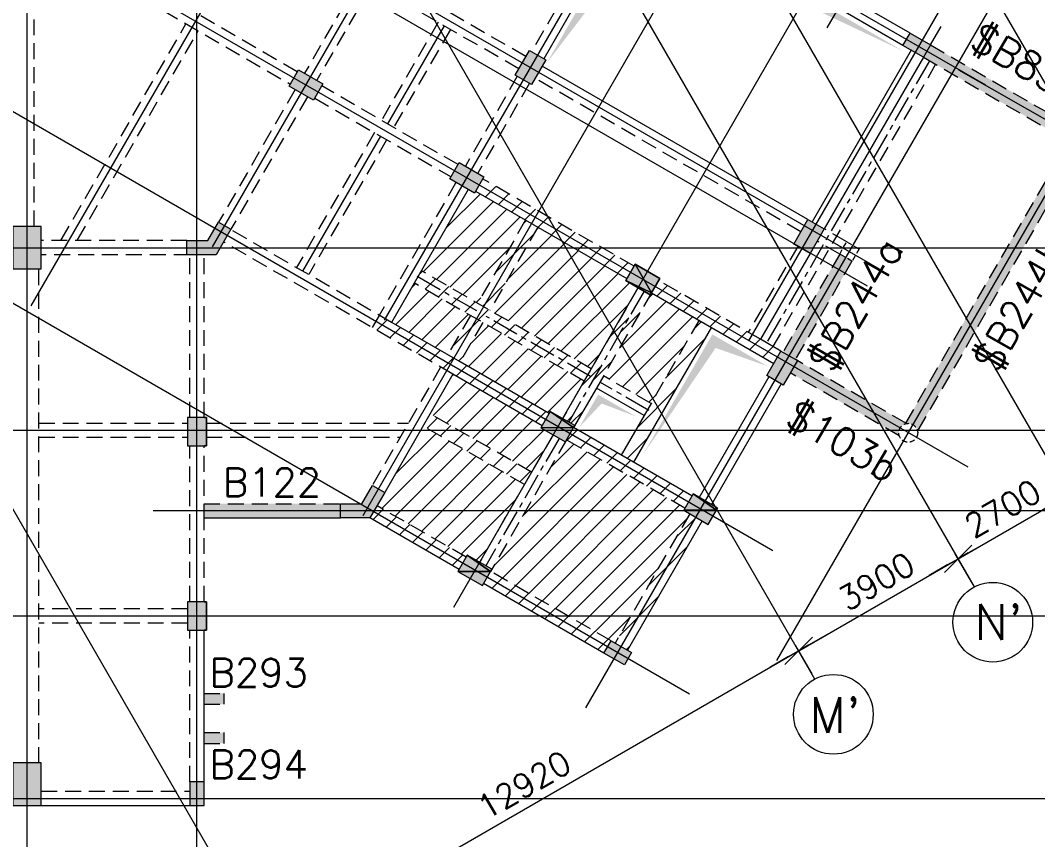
# Model space of a CAD drawing. Extents: x 875770 to 917820, y -160285 to -130585.
# Drawn here: x 912928 to 915084, y -142850 to -141114 of the extents above; entities that cross this region are included whole.
import ezdxf
from ezdxf.enums import TextEntityAlignment as Align
from ezdxf.lldxf.tags import DXFTag

# ---------------------------------------------------------------- set-up
doc = ezdxf.new("R2010")
doc.units = 0
doc.header["$LTSCALE"] = 450
doc.header["$MEASUREMENT"] = 0
doc.header["$PDMODE"] = 34
doc.header["$PDSIZE"] = 75
for name, pattern in [('__CENTER__0', [2, 1.25, -0.25, 0.25, -0.25]), ('__HIDDEN__1', [0.000375, 0.00025, -0.000125]), ('__HIDDEN__5', [0.375, 0.25, -0.125]), ('CENTER2', [1.125, 0.75, -0.125, 0.125, -0.125]), ('HIDDEN', [0.375, 0.25, -0.125])]:
    doc.linetypes.add(name, pattern=pattern)
for name, color, linetype, lineweight in [('CIVIL_SHADE', 25, 'Continuous', 0), ('CIVILSHADE', 25, 'Continuous', 0), ('CV-CB-BEAM', 7, 'Continuous', 0), ('CV-CB-BEAM_NO1', 4, 'Continuous', 0), ('CV-CB-COLUMN', 3, 'Continuous', 0), ('CV-CB-SHADE', 25, 'Continuous', 0), ('CV-GRID_NO', 6, 'Continuous', 0), ('DIM', 2, 'Continuous', 0), ('GRID', 8, 'CENTER2', 0)]:
    doc.layers.add(name, color=color, linetype=linetype, lineweight=lineweight)
doc.layers.add('CV-SHADE', color=25, linetype='Continuous')
doc.styles.add('ROMANS', font='romans.shx', dxfattribs={"height": 150})
doc.styles.add('ROMANS_0', font='romans.shx')
doc.styles.add('Style-romans', font='romans.shx')
tags = doc.linetypes.add('ACAD_ISO10W100', pattern=[18.5, 12, -3, 0.5, -3]).pattern_tags.tags
tags[10:11] = [DXFTag(74, 4), DXFTag(75, 0), DXFTag(340, '0'), DXFTag(46, 1.0), DXFTag(50, 0.0), DXFTag(44, 0.0), DXFTag(45, 0.0)]
tags[8:9] = [DXFTag(74, 4), DXFTag(75, 0), DXFTag(340, '0'), DXFTag(46, 1.0), DXFTag(50, 0.0), DXFTag(44, 0.0), DXFTag(45, 0.0)]
tags[6:7] = [DXFTag(74, 4), DXFTag(75, 0), DXFTag(340, '0'), DXFTag(46, 1.0), DXFTag(50, 0.0), DXFTag(44, 0.0), DXFTag(45, 0.0)]
tags[4:5] = [DXFTag(74, 4), DXFTag(75, 0), DXFTag(340, '0'), DXFTag(46, 1.0), DXFTag(50, 0.0), DXFTag(44, 0.0), DXFTag(45, 0.0)]
doc.dimstyles.new('CIVIL KEY', dxfattribs={"dimtxt": 50, "dimasz": 0.165, "dimexe": 12.5, "dimexo": 12.5, "dimgap": 20, "dimtad": 1, "dimdec": 0, "dimlfac": 10, "dimzin": 0, "dimdsep": 46, "dimtxsty": 'ROMANS_0', "dimblk": 'TICK', "dimcen": 0.06, "dimclrd": 256, "dimclre": 2, "dimclrt": 3, "dimadec": 0, "dimazin": 0, "dimtfac": 1, "dimtdec": 0, "dimtofl": 0, "dimtmove": 0, "dimatfit": 3, "dimldrblk": 'TICK', "dimfxl": 1, "dimtolj": 1, "dimtzin": 0, "dimlwd": -1, "dimlwe": -1, "dimarcsym": 0})

# ---------------------------------------------------------------- blocks, each defined once
blk = doc.blocks.new('TICK')
at = {"color": 2, "ltscale": 0.4}
blk.add_line((-150, 0), (-429, 0), dxfattribs=at)
at = {"color": 3, "linetype": 'ByBlock'}
for p, q in [((0, 0), (-241, -65)), ((-150, 0), (0, 0))]:
    blk.add_line(p, q, dxfattribs=at)
blk = doc.blocks.new('*D264')
at = {"layer": 'DEFPOINTS', "color": 0, "linetype": 'Continuous', "transparency": 16777216}
for p in [(914915, -142254.8), (914949.5, -142314.5), (914611.7, -142509.5)]:
    blk.add_point(p, dxfattribs=at)
at = {"layer": 'DIM', "color": 0, "linetype": 'Continuous', "transparency": 16777216}
blk.add_line((914577.4, -142449.8), (914914.9, -142254.9), dxfattribs=at)
at = {"layer": 'DIM', "color": 2, "linetype": 'Continuous', "transparency": 16777216}
for p, q in [((914943.2, -142303.7), (914908.8, -142244)), ((914605.5, -142498.7), (914571, -142439))]:
    blk.add_line(p, q, dxfattribs=at)
at = {"layer": 'DIM', "color": 0, "linetype": 'Continuous', "transparency": 16777216, "xscale": 0.165, "yscale": 0.165, "zscale": 0.165}
for p, rotation in [((914915, -142254.8), 29.99999999999864), ((914577.3, -142449.8), 209.9999999999986)]:
    blk.add_blockref('TICK', p, dxfattribs=dict(at, rotation=rotation))
at = {"layer": 'DIM', "color": 3, "linetype": 'Continuous', "transparency": 16777216, "insert": (914742, -142302.8), "char_height": 50, "attachment_point": 5, "rotation": 30, "style": 'ROMANS_0'}
blk.add_mtext('\\A1;3900', dxfattribs=at)
blk = doc.blocks.new('*D265')
at = {"layer": 'DEFPOINTS', "color": 0, "linetype": 'Continuous', "transparency": 16777216}
for p in [(915148.9, -142119.8), (915183.3, -142179.5), (914949.5, -142314.5)]:
    blk.add_point(p, dxfattribs=at)
at = {"layer": 'DIM', "color": 2, "linetype": 'Continuous', "transparency": 16777216}
for p, q in [((915177, -142168.7), (915142.6, -142109)), ((914943.2, -142303.7), (914908.8, -142244))]:
    blk.add_line(p, q, dxfattribs=at)
at = {"layer": 'DIM', "color": 0, "linetype": 'Continuous', "transparency": 16777216}
blk.add_line((914915.2, -142254.8), (915148.7, -142119.9), dxfattribs=at)
at = {"layer": 'DIM', "color": 0, "linetype": 'Continuous', "transparency": 16777216, "xscale": 0.165, "yscale": 0.165, "zscale": 0.165}
for p, rotation in [((915148.9, -142119.8), 29.99999999830985), ((914915, -142254.8), 209.9999999983098)]:
    blk.add_blockref('TICK', p, dxfattribs=dict(at, rotation=rotation))
at = {"layer": 'DIM', "color": 3, "linetype": 'Continuous', "transparency": 16777216, "insert": (915009.5, -142148.4), "char_height": 50, "attachment_point": 5, "rotation": 30, "style": 'ROMANS_0'}
blk.add_mtext('\\A1;2700', dxfattribs=at)
blk = doc.blocks.new('*D274')
at = {"layer": 'DEFPOINTS', "color": 0, "linetype": 'Continuous', "transparency": 16777216}
for p in [(914577.2, -142449.7), (914605.5, -142498.8), (913486.6, -143144.8)]:
    blk.add_point(p, dxfattribs=at)
at = {"layer": 'DIM', "linetype": 'Continuous', "transparency": 16777216}
blk.add_line((913458.4, -143095.7), (914577.1, -142449.8), dxfattribs=at)
at = {"layer": 'DIM', "color": 2, "linetype": 'Continuous', "transparency": 16777216}
for p, q in [((914599.3, -142488), (914571, -142438.9)), ((913480.4, -143134), (913452, -143084.9))]:
    blk.add_line(p, q, dxfattribs=at)
at = {"layer": 'DIM', "linetype": 'Continuous', "transparency": 16777216, "xscale": 0.165, "yscale": 0.165, "zscale": 0.165}
for p, rotation in [((914577.2, -142449.7), 30.00000000000072), ((913458.3, -143095.8), 210.0000000000007)]:
    blk.add_blockref('TICK', p, dxfattribs=dict(at, rotation=rotation))
at = {"layer": 'DIM', "color": 3, "linetype": 'Continuous', "transparency": 16777216, "insert": (913995.3, -142733.8), "char_height": 50, "attachment_point": 5, "rotation": 30, "style": 'ROMANS_0'}
blk.add_mtext('\\A1;12920', dxfattribs=at)

msp = doc.modelspace()

# ---------------------------------------------------------------- hatches: boundary and pattern name
at = {"layer": 'CIVIL_SHADE', "linetype": 'Continuous', "lineweight": 0, "ltscale": 0.018}
for points in [[(915165.43, -141344.76), (914856.46, -141166.37), (914841.46, -141192.35), (914854.45, -141199.85), (914867.44, -141207.35), (915148.9, -141369.85), (915149.78, -141368.32, -0.4142136)], [(915175.76, -141383.32, -0.4514163), (915149.78, -141368.32), (914803.01, -141968.95, -0.4514162), (914828.99, -141983.95)], [(914570.07, -141832.41), (914690.07, -141624.57), (914664.09, -141609.57), (914544.09, -141817.41)], [(914790.43, -141994.28, -0.4142136), (914803.01, -141968.95), (914803.9, -141967.41), (914574.4, -141834.91), (914574.4, -141834.91), (914559.4, -141860.89)], [(913317.25, -142168.39), (913317.25, -142138.39), (913606.52, -142138.39), (913606.52, -142168.39)], [(913317.25, -142562.89), (913317.25, -142539.89), (913359.75, -142539.89), (913359.75, -142562.89)], [(913317.25, -142645.89), (913317.25, -142622.89), (913359.75, -142622.89), (913359.75, -142645.89)]]:
    msp.add_hatch(color=6, dxfattribs=at).paths.add_polyline_path(points)
at = {"layer": 'CIVILSHADE', "ltscale": 0.2}
h = msp.add_hatch(dxfattribs=at)
h.set_pattern_fill('ANSI31', color=25, style=0, pattern_type=2)
h.set_pattern_definition([(45, (914176.936, -141621.995), (-22.097, 22.097), [])])
h.paths.add_polyline_path([(914228.42, -141635.16), (913907.56, -141449.91), (913892.56, -141475.89), (913998.65, -141537.14), (914024.63, -141552.14), (914213.42, -141661.14)])
h = msp.add_hatch(dxfattribs=at)
h.set_pattern_fill('ANSI31', color=25, style=0, pattern_type=2)
h.set_pattern_definition([(45, (913916.043, -141645.218), (-22.097, 22.097), [])])
h.paths.add_polyline_path([(913890.06, -141480.22), (913877.07, -141472.72), (913777.82, -141644.63), (913896.9, -141713.38), (913998.65, -141537.14), (913892.56, -141475.89)])
h = msp.add_hatch(dxfattribs=at)
h.set_pattern_fill('ANSI31', color=25, style=0, pattern_type=2)
h.set_pattern_definition([(45, (913921.4, -141705.955), (-22.097, 22.097), [])])
h.paths.add_polyline_path([(913998.65, -141537.14), (913896.9, -141713.38), (913922.88, -141728.38), (914024.63, -141552.14)])
h = msp.add_hatch(dxfattribs=at)
h.set_pattern_fill('ANSI31', color=25, style=0, pattern_type=2)
h.set_pattern_definition([(45, (914060.646, -141739.897), (-22.097, 22.097), [])])
h.paths.add_polyline_path([(914210.92, -141665.47), (914213.42, -141661.14), (914024.63, -141552.14), (913922.88, -141728.38), (914137.65, -141852.38), (914236.9, -141680.47)])
h = msp.add_hatch(dxfattribs=at)
h.set_pattern_fill('ANSI31', color=25, style=0, pattern_type=2)
h.set_pattern_definition([(45, (914110.63, -141845.295), (-22.097, 22.097), [])])
h.paths.add_polyline_path([(913777.82, -141644.63), (913762.82, -141670.61), (914122.65, -141878.36), (914137.65, -141852.38)])
h = msp.add_hatch(dxfattribs=at)
h.set_pattern_fill('ANSI31', color=25, style=0, pattern_type=2)
h.set_pattern_definition([(45, (913830.353, -141739.897), (-22.097, 22.097), [])])
h.paths.add_polyline_path([(913714.57, -141754.18), (913718.9, -141756.68), (913833.65, -141822.93), (913881.9, -141739.36), (913762.82, -141670.61)])
h = msp.add_hatch(dxfattribs=at)
h.set_pattern_fill('ANSI31', color=25, style=0, pattern_type=2)
h.set_pattern_definition([(45, (914146.336, -141859.586), (-22.097, 22.097), [])])
h.paths.add_polyline_path([(914249.89, -141687.97), (914236.9, -141680.47), (914076.9, -141957.6), (914089.89, -141965.1)])
h = msp.add_hatch(dxfattribs=at)
h.set_pattern_fill('ANSI31', color=25, style=0, pattern_type=2)
h.set_pattern_definition([(45, (914398.75, -141753.295), (-22.097, 22.097), [])])
h.paths.add_polyline_path([(914524.76, -141840.89), (914539.76, -141814.91), (914496.46, -141789.91), (914280.38, -141665.16), (914265.38, -141691.14)])
h = msp.add_hatch(dxfattribs=at)
h.set_pattern_fill('ANSI31', color=25, style=0, pattern_type=2)
h.set_pattern_definition([(45, (914158.832, -141859.586), (-22.097, 22.097), [])])
h.paths.add_polyline_path([(914089.89, -141965.1), (914102.88, -141972.6), (914148.63, -141893.36), (914262.88, -141695.47), (914249.89, -141687.97)])
h = msp.add_hatch(dxfattribs=at)
h.set_pattern_fill('ANSI31', color=25, style=0, pattern_type=2)
h.set_pattern_definition([(45, (914240.952, -141809.567), (-22.097, 22.097), [])])
h.paths.add_polyline_path([(914265.38, -141691.14), (914262.88, -141695.47), (914163.63, -141867.38), (914264.53, -141925.63), (914366.28, -141749.39)])
h = msp.add_hatch(dxfattribs=at)
h.set_pattern_fill('ANSI31', color=25, style=0, pattern_type=2)
h.set_pattern_definition([(45, (913976.99, -141918.984), (-22.097, 22.097), [])])
h.paths.add_polyline_path([(913718.9, -141756.68), (913714.57, -141754.18), (913688.59, -141739.18), (913673.59, -141765.16), (913818.65, -141848.91), (913844.63, -141863.91), (914033.42, -141972.91), (914048.42, -141946.93), (913859.63, -141837.93), (913833.65, -141822.93)])
h = msp.add_hatch(dxfattribs=at)
h.set_pattern_fill('ANSI31', color=25, style=0, pattern_type=2)
h.set_pattern_definition([(45, (913882.124, -141766.693), (-22.097, 22.097), [])])
h.paths.add_polyline_path([(913859.63, -141837.93), (913907.88, -141754.36), (913881.9, -141739.36), (913833.65, -141822.93)])
h = msp.add_hatch(dxfattribs=at)
h.set_pattern_fill('ANSI31', color=25, style=0, pattern_type=2)
h.set_pattern_definition([(45, (913987.452, -141870.304), (-22.097, 22.097), [])])
h.paths.add_polyline_path([(914050.92, -141942.6), (914076.9, -141957.6), (914122.65, -141878.36), (913907.88, -141754.36), (913859.63, -141837.93), (914048.42, -141946.93)])
h = msp.add_hatch(dxfattribs=at)
h.set_pattern_fill('ANSI31', color=25, style=0, pattern_type=2)
h.set_pattern_definition([(45, (914330.018, -141837.702), (-22.097, 22.097), [])])
h.paths.add_polyline_path([(914249.53, -141951.61), (914201.28, -142035.18), (914227.26, -142050.18), (914392.26, -141764.39), (914366.28, -141749.39)])
h = msp.add_hatch(dxfattribs=at)
h.set_pattern_fill('ANSI31', color=25, style=0, pattern_type=2)
h.set_pattern_definition([(45, (913949.962, -141981.06), (-22.097, 22.097), [])])
h.paths.add_polyline_path([(914030.92, -141977.24), (914033.42, -141972.91), (913844.63, -141863.91), (913796.38, -141947.48), (914011.15, -142071.48), (914056.9, -141992.24)])
h = msp.add_hatch(dxfattribs=at)
h.set_pattern_fill('ANSI31', color=25, style=0, pattern_type=2)
h.set_pattern_definition([(45, (913917.828, -142027.507), (-22.097, 22.097), [])])
h.paths.add_polyline_path([(913781.38, -141973.46), (913996.15, -142097.46), (914011.15, -142071.48), (913796.38, -141947.48)])
h = msp.add_hatch(dxfattribs=at)
h.set_pattern_fill('ANSI31', color=25, style=0, pattern_type=2)
h.set_pattern_definition([(45, (913880.785, -142138.264), (-22.097, 22.097), [])])
h.paths.add_polyline_path([(913996.15, -142097.46), (913781.38, -141973.46), (913700, -142114.42), (913697.92, -142118.02), (913683.84, -142142.41), (913872.63, -142251.41), (913875.13, -142247.08), (913901.11, -142262.08)])
h = msp.add_hatch(dxfattribs=at)
h.set_pattern_fill('ANSI31', color=25, style=0, pattern_type=2)
h.set_pattern_definition([(45, (914239.418, -142072.167), (-22.097, 22.097), [])])
h.paths.add_polyline_path([(914100.38, -141976.93), (914085.38, -142002.91), (914336.1, -142147.66), (914351.1, -142121.68)])
h = msp.add_hatch(dxfattribs=at)
h.set_pattern_fill('ANSI31', color=25, style=0, pattern_type=2)
h.set_pattern_definition([(45, (914165.08, -142257.06), (-22.097, 22.097), [])])
h.paths.add_polyline_path([(914346.59, -142159.49), (914333.6, -142151.99), (914336.1, -142147.66), (914085.38, -142002.91), (913924.59, -142281.41), (914179.64, -142428.66), (914188.3, -142433.66)])
h = msp.add_hatch(dxfattribs=at)
h.set_pattern_fill('ANSI31', color=25, style=0, pattern_type=2)
h.set_pattern_definition([(45, (913823.91, -142244.108), (-22.097, 22.097), [])])
h.paths.add_polyline_path([(913872.63, -142251.41), (913683.84, -142142.41), (913668.84, -142168.39), (913857.63, -142277.39)])
h = msp.add_hatch(dxfattribs=at)
h.set_pattern_fill('ANSI31', color=25, style=0, pattern_type=2)
h.set_pattern_definition([(45, (914289.404, -142281.623), (-22.097, 22.097), [])])
h.paths.add_polyline_path([(914214.28, -142448.66), (914372.57, -142174.49), (914346.59, -142159.49), (914188.3, -142433.66)])
h = msp.add_hatch(dxfattribs=at)
h.set_pattern_fill('ANSI31', color=25, style=0, pattern_type=2)
h.set_pattern_definition([(45, (914017.605, -142359.778), (-22.097, 22.097), [])])
h.paths.add_polyline_path([(913909.59, -142307.39), (914164.64, -142454.64), (914179.64, -142428.66), (913924.59, -142281.41)])
at = {"layer": 'CV-CB-SHADE', "ltscale": 100}
for color, points in [(25, [(914841.46, -141192.35), (914798.16, -141167.35), (914813.16, -141141.37), (914856.46, -141166.37)]), (25, [(914011.4, -141250.06), (913976.76, -141230.06), (914006.76, -141178.09), (914041.4, -141198.09)]), (25, [(913549.28, -141283.47), (913497.32, -141253.47), (913517.32, -141218.83), (913569.28, -141248.83)]), (25, [(913890.06, -141480.22), (913838.1, -141450.22), (913858.1, -141415.58), (913910.06, -141445.58)]), (25, [(912912.25, -141640.89), (912912.25, -141550.89), (912972.25, -141550.89), (912972.25, -141640.89)]), (25, [(912912.25, -141640.89), (912912.25, -141550.89), (912972.25, -141550.89), (912972.25, -141640.89)]), (25, [(914601.46, -141608.05), (914566.82, -141588.05), (914596.82, -141536.08), (914631.46, -141556.08)]), (25, [(914262.88, -141695.47), (914210.92, -141665.47), (914230.92, -141630.83), (914282.88, -141660.83)]), (25, [(914262.88, -141695.47), (914210.92, -141665.47), (914230.92, -141630.83), (914282.88, -141660.83)]), (256, [(914247.31, -142034.53), (914394.53, -141779.53), (914511.39, -141846.99), (914401.28, -141808.21)]), (25, [(914544.4, -141886.87), (914509.76, -141866.87), (914539.76, -141814.91), (914574.4, -141834.91)]), (25, [(913282.25, -142015.89), (913282.25, -141955.89), (913322.25, -141955.89), (913322.25, -142015.89)]), (25, [(913282.25, -142015.89), (913282.25, -141955.89), (913322.25, -141955.89), (913322.25, -142015.89)]), (25, [(914082.88, -142007.24), (914030.92, -141977.24), (914050.92, -141942.6), (914102.88, -141972.6)]), (25, [(914385.56, -142181.99), (914333.6, -142151.99), (914353.6, -142117.35), (914405.56, -142147.35)]), (25, [(913907.09, -142311.72), (913855.13, -142281.72), (913875.13, -142247.08), (913927.09, -142277.08)]), (25, [(913282.25, -142405.89), (913282.25, -142345.89), (913322.25, -142345.89), (913322.25, -142405.89)]), (25, [(913282.25, -142405.89), (913282.25, -142345.89), (913322.25, -142345.89), (913322.25, -142405.89)]), (25, [(914207.94, -142479.64), (914164.64, -142454.64), (914179.64, -142428.66), (914222.94, -142453.66)]), (25, [(912912.25, -142777.39), (912912.25, -142687.39), (912972.25, -142687.39), (912972.25, -142777.39)]), (25, [(912912.25, -142777.39), (912912.25, -142687.39), (912972.25, -142687.39), (912972.25, -142777.39)]), (25, [(913287.25, -142777.39), (913287.25, -142727.39), (913317.25, -142727.39), (913317.25, -142777.39)])]:
    msp.add_hatch(color=color, dxfattribs=at).paths.add_polyline_path(points)
at = {"layer": 'CV-CB-SHADE', "linetype": 'Continuous', "ltscale": 100}
for points in [[(913280.6, -141610.89), (913280.6, -141580.89), (913325.6, -141580.89), (913348.1, -141541.92), (913374.08, -141556.92), (913342.92, -141610.89)], [(913280.6, -141610.89), (913280.6, -141580.89), (913325.6, -141580.89), (913348.1, -141541.92), (913374.08, -141556.92), (913342.92, -141610.89)], [(913606.52, -142168.39), (913606.52, -142138.39), (913651.52, -142138.39), (913674.02, -142099.42), (913700, -142114.42), (913668.84, -142168.39)], [(913606.52, -142168.39), (913606.52, -142138.39), (913651.52, -142138.39), (913674.02, -142099.42), (913700, -142114.42), (913668.84, -142168.39)]]:
    msp.add_hatch(color=25, dxfattribs=at).paths.add_polyline_path(points)
at = {"layer": 'CV-CB-SHADE', "linetype": '__HIDDEN__1', "ltscale": 0.085}
msp.add_hatch(color=256, dxfattribs=at).paths.add_polyline_path([(914112.42, -141976.09), (914152.3, -141907.02), (914233.49, -141953.9), (914159.54, -141925.92)])
at = {"layer": 'CV-SHADE', "linetype": 'Continuous', "ltscale": 0.125}
msp.add_hatch(color=256, dxfattribs=at).paths.add_polyline_path([(914043.22, -141204.94), (914243.23, -140858.51), (914798.79, -141179.26), (914257.64, -140923.83)])

# ---------------------------------------------------------------- linework, layer by layer
at = {"layer": 'CV-CB-BEAM', "linetype": 'HIDDEN', "ltscale": 0.3}
for p, q in [((914213.59, -140829.85), (914011.09, -141180.59)), ((913514.82, -141223.16), (912983.73, -140916.54)), ((912957.25, -141550.89), (912957.25, -140947.39)), ((912968.73, -140942.52), (913499.82, -141249.14)), ((913999.26, -141191.08), (913693.12, -141014.33)), ((913640.31, -141035.81), (913530.31, -141226.33)), ((913666.29, -141050.81), (913556.29, -141241.33)), ((913984.26, -141217.07), (913678.12, -141040.32)), ((913014.84, -141579.14), (913278.98, -141121.64)), ((913813.22, -141118.32), (913693.22, -141326.16)), ((913049.49, -141579.14), (913304.96, -141136.64)), ((913839.2, -141133.32), (913719.2, -141341.16)), ((914856.46, -141166.37), (915165.43, -141344.76)), ((914867.44, -141207.35), (914522.44, -141804.91)), ((914841.46, -141192.35), (915148.9, -141369.85)), ((913981.09, -141232.56), (913871.09, -141423.08)), ((914007.07, -141247.56), (913897.07, -141438.08)), ((914581.82, -141562.07), (914018.9, -141237.07)), ((913510.31, -141260.97), (913348.1, -141541.92)), ((913855.6, -141419.91), (913566.78, -141253.16)), ((913536.29, -141275.97), (913374.08, -141556.92)), ((913551.78, -141279.14), (913840.6, -141445.89)), ((913678.22, -141352.14), (913513.22, -141637.93)), ((913704.2, -141367.14), (913539.2, -141652.93)), ((915149.78, -141368.32), (914803.01, -141968.95)), ((915175.76, -141383.32), (914828.99, -141983.95)), ((913851.09, -141457.72), (913688.59, -141739.18)), ((914228.42, -141635.16), (913907.56, -141449.91)), ((913998.65, -141537.14), (913896.9, -141713.38)), ((914024.63, -141552.14), (913922.88, -141728.38)), ((913714.57, -141754.18), (913373.79, -141557.43)), ((914679.09, -141583.58), (914631.46, -141556.08)), ((913280.6, -141580.89), (912972.25, -141580.89)), ((913844.63, -141863.91), (913358.79, -141583.41)), ((914575.48, -141593.05), (914470.48, -141774.91)), ((914664.09, -141609.57), (914616.46, -141582.07)), ((913286.67, -141610.89), (912972.25, -141610.89)), ((913287.25, -141955.89), (913287.25, -141610.89)), ((913317.25, -141955.89), (913317.25, -141610.89)), ((914664.09, -141609.57), (914544.09, -141817.41)), ((914690.07, -141624.57), (914570.07, -141832.41)), ((912967.25, -142687.39), (912967.25, -141640.89)), ((914137.65, -141852.38), (913777.82, -141644.63)), ((914122.65, -141878.36), (913762.82, -141670.61)), ((914236.9, -141680.47), (914076.9, -141957.6)), ((914496.46, -141789.91), (914280.38, -141665.16)), ((914265.38, -141691.14), (914148.63, -141893.36)), ((913881.9, -141739.36), (913833.65, -141822.93)), ((913718.9, -141756.68), (913714.57, -141754.18)), ((913907.88, -141754.36), (913859.63, -141837.93)), ((914366.28, -141749.39), (914249.53, -141951.61)), ((914805.43, -141968.3), (914569.91, -141832.32)), ((913818.65, -141848.91), (913671.94, -142103.02)), ((914264.53, -141925.63), (914163.63, -141867.38)), ((914790.43, -141994.28), (914559.4, -141860.89)), ((914011.15, -142071.48), (913796.38, -141947.48)), ((912967.25, -141967.39), (913282.25, -141967.39)), ((913322.25, -141967.39), (913750.24, -141967.39)), ((913996.15, -142097.46), (913781.38, -141973.46)), ((912967.25, -141997.39), (913282.25, -141997.39)), ((913322.25, -141997.39), (913732.92, -141997.39)), ((914056.9, -141992.24), (913901.11, -142262.08)), ((914085.38, -142002.91), (913924.59, -142281.41)), ((914336.1, -142147.66), (914085.38, -142002.91)), ((913287.25, -142345.89), (913287.25, -142015.89)), ((913317.25, -142171.99), (913317.25, -142015.89)), ((913317.25, -142138.39), (913606.52, -142138.39)), ((913872.63, -142251.41), (913683.84, -142142.41)), ((913317.25, -142345.89), (913317.25, -142171.99)), ((914346.59, -142159.49), (914188.3, -142433.66)), ((914179.64, -142428.66), (913924.59, -142281.41)), ((913282.25, -142360.89), (912967.25, -142360.89)), ((913282.25, -142390.89), (912967.25, -142390.89)), ((913287.25, -142727.39), (913287.25, -142405.89)), ((913317.25, -142539.89), (913359.75, -142539.89)), ((913359.75, -142562.89), (913359.75, -142539.89)), ((913317.25, -142562.89), (913359.75, -142562.89)), ((913317.25, -142622.89), (913359.75, -142622.89)), ((913359.75, -142645.89), (913359.75, -142622.89)), ((913317.25, -142645.89), (913359.75, -142645.89)), ((912972.25, -142747.39), (913287.25, -142747.39))]:
    msp.add_line(p, q, dxfattribs=at)
at = {"layer": 'CV-CB-BEAM', "linetype": 'Continuous', "ltscale": 0.3}
for p, q in [((914239.57, -140844.85), (914037.07, -141195.59)), ((914798.16, -141167.35), (914248.23, -140849.85)), ((914813.16, -141141.37), (914694.08, -141072.62)), ((914815.48, -141177.35), (914605.48, -141541.08)), ((914841.46, -141192.35), (914631.46, -141556.08)), ((914596.82, -141536.08), (914033.9, -141211.08)), ((913877.07, -141472.72), (913714.57, -141754.18)), ((913892.56, -141475.89), (914213.42, -141661.14)), ((914601.46, -141608.05), (914496.46, -141789.91)), ((914265.38, -141691.14), (914524.76, -141840.89)), ((913859.63, -141837.93), (913718.9, -141756.68)), ((914392.26, -141764.39), (914227.26, -142050.18)), ((914539.76, -141814.91), (914496.46, -141789.91)), ((913844.63, -141863.91), (913697.92, -142118.02)), ((914033.42, -141972.91), (913844.63, -141863.91)), ((914514.09, -141869.37), (914366.59, -142124.85)), ((914148.63, -141893.36), (914100.38, -141976.93)), ((914249.53, -141951.61), (914148.63, -141893.36)), ((914540.07, -141884.37), (914392.57, -142139.85)), ((914249.53, -141951.61), (914201.28, -142035.18)), ((914351.1, -142121.68), (914100.38, -141976.93)), ((913317.25, -142168.39), (913606.52, -142168.39)), ((913857.63, -142277.39), (913668.84, -142168.39)), ((914372.57, -142174.49), (914214.28, -142448.66)), ((914164.64, -142454.64), (913909.59, -142307.39)), ((913317.25, -142727.39), (913317.25, -142405.89)), ((912972.25, -142777.39), (913287.25, -142777.39))]:
    msp.add_line(p, q, dxfattribs=at)
at = {"layer": 'CV-CB-BEAM', "color": 1, "linetype": 'Continuous', "ltscale": 0.3}
msp.add_line((914878.73, -141127.27), (914856.13, -141166.42), dxfattribs=at)
at = {"layer": 'CV-CB-BEAM', "color": 8, "linetype": 'Continuous', "ltscale": 0.3}
msp.add_line((914916.07, -141219.15), (915179.79, -141369.36), dxfattribs=at)
at = {"layer": 'CV-CB-BEAM', "linetype": 'ByBlock'}
msp.add_line((914048.42, -141946.93), (913859.63, -141837.93), dxfattribs=at)
at = {"layer": 'CV-CB-COLUMN', "color": 8, "linetype": '__CENTER__0', "ltscale": 0.1}
for p, q in [((914854.45, -141199.85), (914509.45, -141797.41)), ((913895.46, -141729.87), (913767.29, -141655.87)), ((914249.89, -141687.97), (914089.89, -141965.1)), ((914136.22, -141868.87), (913915.38, -141741.37)), ((914260.06, -141940.37), (914156.13, -141880.37)), ((914069.89, -141999.74), (913914.1, -142269.58))]:
    msp.add_line(p, q, dxfattribs=at)
at = {"layer": 'CV-CB-COLUMN', "color": 3, "ltscale": 0.125, "flags": 128}
for points in [[(914798.16, -141167.35), (914813.16, -141141.37), (914856.46, -141166.37), (914841.46, -141192.35), (914798.16, -141167.35)], [(914006.76, -141178.09), (914041.4, -141198.09), (914011.4, -141250.06), (913976.76, -141230.06), (914006.76, -141178.09)], [(913497.32, -141253.47), (913517.32, -141218.83), (913569.28, -141248.83), (913549.28, -141283.47), (913497.32, -141253.47)], [(913838.1, -141450.22), (913858.1, -141415.58), (913910.06, -141445.58), (913890.06, -141480.22), (913838.1, -141450.22)], [(912972.25, -141550.89), (912912.25, -141550.89), (912912.25, -141640.89), (912972.25, -141640.89), (912972.25, -141550.89)], [(914596.82, -141536.08), (914631.46, -141556.08), (914601.46, -141608.05), (914566.82, -141588.05), (914596.82, -141536.08)], [(914210.92, -141665.47), (914230.92, -141630.83), (914282.88, -141660.83), (914262.88, -141695.47), (914210.92, -141665.47)], [(914539.76, -141814.91), (914574.4, -141834.91), (914544.4, -141886.87), (914509.76, -141866.87), (914539.76, -141814.91)], [(913322.25, -141955.89), (913282.25, -141955.89), (913282.25, -142015.89), (913322.25, -142015.89), (913322.25, -141955.89)], [(913322.25, -142345.89), (913282.25, -142345.89), (913282.25, -142405.89), (913322.25, -142405.89), (913322.25, -142345.89)], [(914164.64, -142454.64), (914179.64, -142428.66), (914222.94, -142453.66), (914207.94, -142479.64), (914164.64, -142454.64)], [(912972.25, -142687.39), (912912.25, -142687.39), (912912.25, -142777.39), (912972.25, -142777.39), (912972.25, -142687.39)], [(913317.25, -142727.39), (913287.25, -142727.39), (913287.25, -142777.39), (913317.25, -142777.39), (913317.25, -142727.39)]]:
    msp.add_lwpolyline(points, close=True, dxfattribs=at)
for points in [[(913342.92, -141610.89), (913280.6, -141610.89), (913280.6, -141580.89), (913325.6, -141580.89), (913348.1, -141541.92), (913374.08, -141556.92), (913342.92, -141610.89)], [(913317.25, -141955.89), (913322.25, -141955.89), (913322.25, -142015.89), (913317.25, -142015.89)], [(913668.84, -142168.39), (913606.52, -142168.39), (913606.52, -142138.39), (913651.52, -142138.39), (913674.02, -142099.42), (913700, -142114.42), (913668.84, -142168.39)], [(913317.25, -142345.89), (913322.25, -142345.89), (913322.25, -142405.89), (913317.25, -142405.89)], [(912912.25, -142743.89), (912912.25, -142777.39), (912972.25, -142777.39), (912972.25, -142743.89)]]:
    msp.add_lwpolyline(points, dxfattribs=at)
at = {"layer": 'CV-CB-COLUMN', "color": 3, "linetype": '__HIDDEN__5', "ltscale": 0.1}
msp.add_lwpolyline([(914664.09, -141609.57), (914679.09, -141583.58), (914705.07, -141598.58), (914690.07, -141624.57), (914664.09, -141609.57)], close=True, dxfattribs=at)
msp.add_circle((914809.39, -141987.9), 20, dxfattribs=at)
at = {"layer": 'CV-CB-SHADE', "linetype": 'Continuous', "ltscale": 0.1}
msp.add_line((913688.59, -141739.18), (913673.59, -141765.16), dxfattribs=at)
at = {"layer": 'CV-GRID_NO', "ltscale": 0.15}
for centre in [(914988.48, -142389.3), (914650.73, -142584.3)]:
    msp.add_circle(centre, 84.38, dxfattribs=at)
at = {"layer": 'GRID', "color": 8, "linetype": 'ACAD_ISO10W100', "ltscale": 0.0225}
for p, q in [((912942.25, -142943.27), (912942.25, -136490.61)), ((913302.25, -142943.27), (913302.25, -136490.61)), ((912951.33, -141719.15), (915002.62, -138166.22)), ((913335.27, -141594.14), (915236.45, -138301.22)), ((910095.31, -138434.84), (914973.08, -141251.03)), ((913699.83, -141749.71), (915577.23, -138497.97)), ((913654.4, -142163.39), (915718.54, -138588.21)), ((914637.65, -141130.36), (916095.33, -138605.58)), ((913846.29, -142357.03), (915950.05, -138713.22)), ((915524.08, -141982.73), (913686.58, -138800.08)), ((909870.31, -138824.56), (914748.08, -141640.74)), ((909891.34, -138887.5), (914722.4, -141676.72)), ((914126.39, -142570.89), (916252.73, -138887.97)), ((914471.64, -141792.9), (916109.48, -138956.07)), ((915183.3, -142179.48), (913335.27, -138978.6)), ((914949.47, -142314.48), (913034.19, -138997.1)), ((914530.8, -142470.42), (916512.53, -139037.97)), ((914936.17, -142061.1), (909735.31, -139058.38)), ((914522.71, -142238.08), (909555.31, -139370.15)), ((914611.72, -142509.48), (912954.22, -139638.6)), ((914345.7, -142541.86), (909379.52, -139674.63)), ((911835.28, -140284.62), (913492.78, -143155.5)), ((913826.21, -141125.82), (913706.21, -141333.66)), ((913691.21, -141359.64), (913526.21, -141645.43)), ((911701.8, -141595.89), (916858.7, -141595.89)), ((911524.74, -141982.39), (916858.7, -141982.39)), ((916858.7, -142153.39), (913209.78, -142153.39)), ((910743.61, -142375.89), (916858.7, -142375.89)), ((911088.31, -142762.39), (916858.7, -142762.39))]:
    msp.add_line(p, q, dxfattribs=at)
at = {"layer": 'GRID', "color": 8, "linetype": 'ACAD_ISO10W100', "ltscale": 0.1}
msp.add_line((914679.09, -141583.58), (914679.09, -141583.58), dxfattribs=at)

# ---------------------------------------------------------------- texts
at = {"layer": 'CV-CB-BEAM_NO1', "style": 'ROMANS'}
for s, p in [('$B83b', (915158.67, -141298.05)), ('$103b', (914765.76, -142095.91))]:
    msp.add_text(s, height=60, rotation=330, dxfattribs=at).set_placement(p, align=Align.RIGHT)
for s, p in [('$B244a', (914595.58, -141834.29)), ('$B244b', (914944.53, -141834.29))]:
    msp.add_text(s, height=60, rotation=60, dxfattribs=at).set_placement(p, align=Align.TOP_LEFT)
for s, p in [('B122', (913356.93, -142122.79)), ('B293', (913328.78, -142525.92)), ('B294', (913328.78, -142720.38))]:
    msp.add_text(s, height=60, dxfattribs=at).set_placement(p)
at = {"layer": 'CV-GRID_NO', "style": 'Style-romans'}
for s, p in [("N'", (915001.12, -142388.69)), ("M'", (914654.73, -142585.79))]:
    msp.add_text(s, height=75, dxfattribs=at).set_placement(p, align=Align.MIDDLE_CENTER)

# ---------------------------------------------------------------- dimensions: what is measured, and where the dimension line sits
at = {"layer": 'DIM', "linetype": 'Continuous'}
for base, p1, p2, override, picture, middle in [((915148.87, -142119.84), (914949.47, -142314.48), (915183.3, -142179.48), {"dimtxt": 50, "dimasz": 0.165, "dimexe": 12.5, "dimexo": 12.5, "dimgap": 20, "dimlfac": 10, "dimtxsty": 'ROMANS_0', "dimblk": 'TICK', "dimcen": 0.06, "dimdle": 0, "dimclrd": 0, "dimclre": 2, "dimclrt": 3, "dimtofl": 0, "dimfrac": 0, "dimlwe": 65535}, '*D265', (915009.46, -142148.37)), ((914577.23, -142449.74), (913486.61, -143144.8), (914605.54, -142498.78), {"dimtxt": 50, "dimasz": 0.165, "dimexe": 12.5, "dimexo": 12.5, "dimgap": 20, "dimlfac": 10, "dimtxsty": 'ROMANS_0', "dimcen": 0.06, "dimdle": 0, "dimtofl": 0, "dimfrac": 0, "dimlwe": 65535}, '*D274', (913995.26, -142733.78))]:
    dim = msp.add_linear_dim(base=base, p1=p1, p2=p2, angle=30, dimstyle='CIVIL KEY', override=override, dxfattribs=at)
    dim.commit()
    dim.dimension.update_dxf_attribs({"geometry": picture, "text_midpoint": middle})
dim = msp.add_linear_dim(base=(914915.04, -142254.84), p1=(914611.72, -142509.48), p2=(914949.47, -142314.48), angle=30, dimstyle='CIVIL KEY', override={"dimtxt": 50, "dimasz": 0.165, "dimexe": 12.5, "dimexo": 12.5, "dimgap": 20, "dimlfac": 10, "dimtxsty": 'ROMANS_0', "dimblk": 'TICK', "dimcen": 0.06, "dimdle": 0, "dimclrd": 0, "dimclre": 2, "dimclrt": 3, "dimtofl": 0, "dimfrac": 0, "dimlwe": 65535}, dxfattribs=at)
dim.commit()
dim.dimension.update_dxf_attribs({"geometry": '*D264', "text_midpoint": (914764.52, -142341.75), "dimtype": 160})

# ---------------------------------------------------------------- meshes
at = {"layer": 'CV-CB-SHADE', "color": 25}
mesh = msp.add_polyface(dxfattribs=at)
corners = [(914262.88, -141695.47, -93013.26), (914265.38, -141691.14, -93013.26), (914265.38, -141691.14), (914282.88, -141660.83), (914230.92, -141630.83), (914210.92, -141665.47), (914262.88, -141695.47)]
mesh.append_faces([[corners[k] for k in face] for face in [(1, 6, 0), (4, 2, 3)]], dxfattribs={"vtx0": -1, "color": 25})
mesh.append_faces([[corners[k] for k in face] for face in [(2, 6, 1), (6, 2, 5)]], dxfattribs={"vtx0": -1, "vtx1": -1, "color": 25})
mesh.append_faces([[corners[k] for k in face] for face in [(2, 4, 5)]], dxfattribs={"vtx0": -1, "vtx2": -1, "color": 25})
mesh = msp.add_polyface(dxfattribs=at)
corners = [(914262.88, -141695.47, 92679044.81), (914265.38, -141691.14, 92679044.81), (914265.38, -141691.14, 92772058.07), (914282.88, -141660.83, 92772058.07), (914230.92, -141630.83, 92772058.07), (914210.92, -141665.47, 92772058.07), (914262.88, -141695.47, 92772058.07)]
mesh.append_faces([[corners[k] for k in face] for face in [(1, 6, 0), (4, 2, 3)]], dxfattribs={"vtx0": -1, "color": 25})
mesh.append_faces([[corners[k] for k in face] for face in [(2, 6, 1), (6, 2, 5)]], dxfattribs={"vtx0": -1, "vtx1": -1, "color": 25})
mesh.append_faces([[corners[k] for k in face] for face in [(2, 4, 5)]], dxfattribs={"vtx0": -1, "vtx2": -1, "color": 25})
mesh = msp.add_polyface(dxfattribs=at)
corners = [(914050.92, -141942.6, 92772058.07), (914030.92, -141977.24, 92772058.07), (914082.88, -142007.24, 92772058.07), (914100.38, -141976.93, 92772058.07), (914100.38, -141976.93, 92679044.81), (914102.88, -141972.6, 92679044.81), (914102.88, -141972.6, 92772058.07)]
mesh.append_faces([[corners[k] for k in face] for face in [(5, 3, 4), (3, 1, 2)]], dxfattribs={"vtx0": -1, "color": 25})
mesh.append_faces([[corners[k] for k in face] for face in [(1, 3, 0)]], dxfattribs={"vtx0": -1, "vtx1": -1, "color": 25})
mesh.append_faces([[corners[k] for k in face] for face in [(3, 5, 6), (3, 6, 0)]], dxfattribs={"vtx0": -1, "vtx2": -1, "color": 25})
at = {"layer": 'CV-CB-SHADE', "color": 3}
mesh = msp.add_polyface(dxfattribs=at)
corners = [(914050.92, -141942.6, 92679044.81), (914030.92, -141977.24, 92679044.81), (914082.88, -142007.24, 92679044.81), (914100.38, -141976.93, 92679044.81), (914100.38, -141976.93, 92586031.55), (914102.88, -141972.6, 92586031.55), (914102.88, -141972.6, 92679044.81)]
mesh.append_faces([[corners[k] for k in face] for face in [(5, 3, 4), (3, 1, 2)]], dxfattribs={"vtx0": -1, "color": 3})
mesh.append_faces([[corners[k] for k in face] for face in [(1, 3, 0)]], dxfattribs={"vtx0": -1, "vtx1": -1, "color": 3})
mesh.append_faces([[corners[k] for k in face] for face in [(3, 5, 6), (3, 6, 0)]], dxfattribs={"vtx0": -1, "vtx2": -1, "color": 3})
mesh = msp.add_polyface(dxfattribs=at)
corners = [(914353.6, -142117.35, 92679044.81), (914333.6, -142151.99, 92679044.81), (914385.56, -142181.99, 92679044.81), (914403.06, -142151.68, 92679044.81), (914403.06, -142151.68, 92586031.55), (914405.56, -142147.35, 92586031.55), (914405.56, -142147.35, 92679044.81)]
mesh.append_faces([[corners[k] for k in face] for face in [(5, 3, 4), (3, 1, 2)]], dxfattribs={"vtx0": -1, "color": 3})
mesh.append_faces([[corners[k] for k in face] for face in [(1, 3, 0)]], dxfattribs={"vtx0": -1, "vtx1": -1, "color": 3})
mesh.append_faces([[corners[k] for k in face] for face in [(3, 5, 6), (3, 6, 0)]], dxfattribs={"vtx0": -1, "vtx2": -1, "color": 3})
mesh = msp.add_polyface(dxfattribs=at)
corners = [(914353.6, -142117.35, 92679044.81), (914333.6, -142151.99, 92679044.81), (914385.56, -142181.99, 92679044.81), (914403.06, -142151.68, 92679044.81), (914403.06, -142151.68, 92586031.55), (914405.56, -142147.35, 92586031.55), (914405.56, -142147.35, 92679044.81)]
mesh.append_faces([[corners[k] for k in face] for face in [(5, 3, 4), (3, 1, 2)]], dxfattribs={"vtx0": -1, "color": 3})
mesh.append_faces([[corners[k] for k in face] for face in [(1, 3, 0)]], dxfattribs={"vtx0": -1, "vtx1": -1, "color": 3})
mesh.append_faces([[corners[k] for k in face] for face in [(3, 5, 6), (3, 6, 0)]], dxfattribs={"vtx0": -1, "vtx2": -1, "color": 3})
at = {"layer": 'CV-CB-SHADE', "color": 25}
mesh = msp.add_polyface(dxfattribs=at)
corners = [(914353.6, -142117.35, 92772058.07), (914333.6, -142151.99, 92772058.07), (914385.56, -142181.99, 92772058.07), (914403.06, -142151.68, 92772058.07), (914403.06, -142151.68, 92679044.81), (914405.56, -142147.35, 92679044.81), (914405.56, -142147.35, 92772058.07)]
mesh.append_faces([[corners[k] for k in face] for face in [(5, 3, 4), (3, 1, 2)]], dxfattribs={"vtx0": -1, "color": 25})
mesh.append_faces([[corners[k] for k in face] for face in [(1, 3, 0)]], dxfattribs={"vtx0": -1, "vtx1": -1, "color": 25})
mesh.append_faces([[corners[k] for k in face] for face in [(3, 5, 6), (3, 6, 0)]], dxfattribs={"vtx0": -1, "vtx2": -1, "color": 25})
at = {"layer": 'CV-CB-SHADE', "color": 3}
mesh = msp.add_polyface(dxfattribs=at)
corners = [(914353.6, -142117.35, 92679044.81), (914333.6, -142151.99, 92679044.81), (914385.56, -142181.99, 92679044.81), (914403.06, -142151.68, 92679044.81), (914403.06, -142151.68, 92586031.55), (914405.56, -142147.35, 92586031.55), (914405.56, -142147.35, 92679044.81)]
mesh.append_faces([[corners[k] for k in face] for face in [(5, 3, 4), (3, 1, 2)]], dxfattribs={"vtx0": -1, "color": 3})
mesh.append_faces([[corners[k] for k in face] for face in [(1, 3, 0)]], dxfattribs={"vtx0": -1, "vtx1": -1, "color": 3})
mesh.append_faces([[corners[k] for k in face] for face in [(3, 5, 6), (3, 6, 0)]], dxfattribs={"vtx0": -1, "vtx2": -1, "color": 3})
at = {"layer": 'CV-CB-SHADE', "color": 25}
mesh = msp.add_polyface(dxfattribs=at)
corners = [(913875.13, -142247.08, -93013.26), (913855.13, -142281.72, -93013.26), (913907.09, -142311.72, -93013.26), (913924.59, -142281.41, -93013.26), (913924.59, -142281.41, -186026.52), (913927.09, -142277.08, -186026.52), (913927.09, -142277.08, -93013.26)]
mesh.append_faces([[corners[k] for k in face] for face in [(5, 3, 4), (3, 1, 2)]], dxfattribs={"vtx0": -1, "color": 25})
mesh.append_faces([[corners[k] for k in face] for face in [(1, 3, 0)]], dxfattribs={"vtx0": -1, "vtx1": -1, "color": 25})
mesh.append_faces([[corners[k] for k in face] for face in [(3, 5, 6), (3, 6, 0)]], dxfattribs={"vtx0": -1, "vtx2": -1, "color": 25})
at = {"layer": 'CV-CB-SHADE', "color": 3}
mesh = msp.add_polyface(dxfattribs=at)
corners = [(913875.13, -142247.08, 92679044.81), (913855.13, -142281.72, 92679044.81), (913907.09, -142311.72, 92679044.81), (913924.59, -142281.41, 92679044.81), (913924.59, -142281.41, 92586031.55), (913927.09, -142277.08, 92586031.55), (913927.09, -142277.08, 92679044.81)]
mesh.append_faces([[corners[k] for k in face] for face in [(5, 3, 4), (3, 1, 2)]], dxfattribs={"vtx0": -1, "color": 3})
mesh.append_faces([[corners[k] for k in face] for face in [(1, 3, 0)]], dxfattribs={"vtx0": -1, "vtx1": -1, "color": 3})
mesh.append_faces([[corners[k] for k in face] for face in [(3, 5, 6), (3, 6, 0)]], dxfattribs={"vtx0": -1, "vtx2": -1, "color": 3})

doc.saveas('drawing.dxf')
